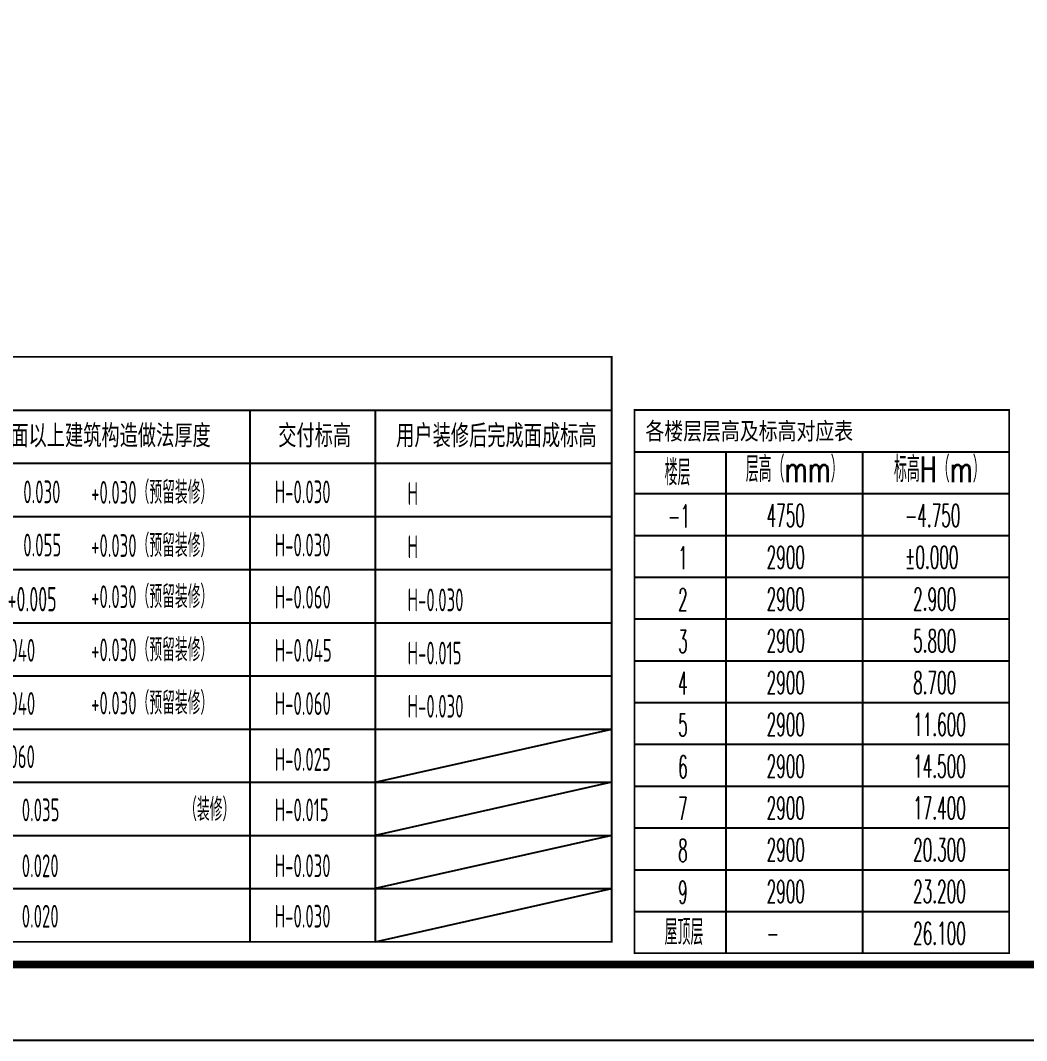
# Model space of a CAD drawing. Extents: x -518115 to 1124316, y -209821 to 1628073.
# Drawn here: x 875905 to 889155, y 642457 to 655886 of the extents above; entities that cross this region are included whole.
import ezdxf

# ---------------------------------------------------------------- set-up
doc = ezdxf.new("R2010")
doc.units = 0
doc.header["$LTSCALE"] = 1000
doc.header["$MEASUREMENT"] = 0
for name, color, linetype in [('C-Sheet-图框', 101, 'Continuous'), ('PUB_TEXT', 4, 'Continuous'), ('图框', 140, 'Continuous')]:
    doc.layers.add(name, color=color, linetype=linetype)
doc.layers.add('yichutu', color=7, linetype='Continuous', true_color=0xffffff, plot=False)
doc.styles.add('_TCH_DIM', font='SIMPLEX.shx', dxfattribs={"width": 0.7, "bigfont": 'GBCBIG.shx'})
doc.styles.add('宋体', font='', dxfattribs={"height": 50})
doc.styles.add('房间名称', font='TSSDENG', dxfattribs={"width": 0.8, "bigfont": 'HZTXT'})
doc.styles.get('宋体').set_extended_font_data('SimSun')

# ---------------------------------------------------------------- blocks, each defined once
blk = doc.blocks.new('yct-841-594-84100-59399.9999999999-100-1000.0')
at = {"layer": 'yichutu', "color": 7, "true_color": 0xffffff}
blk.add_lwpolyline([(0, 0), (0, 59400), (84100, 59400), (84100, 0)], close=True, dxfattribs=at)
blk = doc.blocks.new('A$C78D13F63')
at = {"layer": 'C-Sheet-图框', "color": 0}
for p, q in [((52360, 7300), (67578, 7300)), ((62812, 7300), (62812, 300)), ((64465, 7300), (64465, 300)), ((52360, 6600), (67578, 6600)), ((52360, 5900), (67578, 5900)), ((52360, 5200), (67578, 5200)), ((52360, 4500), (67578, 4500)), ((52360, 3800), (67578, 3800)), ((52360, 3100), (67578, 3100)), ((52360, 2400), (67578, 2400)), ((52360, 1700), (67578, 1700)), ((52360, 1000), (67578, 1000))]:
    blk.add_line(p, q, dxfattribs=at)
at = {"layer": 'C-Sheet-图框', "color": 0, "const_width": 24}
blk.add_lwpolyline([(52360, 300), (52360, 8000), (67578, 8000), (67578, 300), (52360, 300)], dxfattribs=at)
at = {"layer": 'PUB_TEXT', "color": 251, "true_color": 0x636466}
for p, q in [((64465, 2400), (67578, 3100)), ((67578, 2400), (64465, 1700)), ((67578, 1700), (64465, 1000)), ((64465, 300), (67578, 1000))]:
    blk.add_line(p, q, dxfattribs=at)
at = {"layer": 'PUB_TEXT', "style": '房间名称'}
for s, width, p in [('结构板面以上建筑构造做法厚度', 0.8, (58938, 6810)), ('交付标高', 0.8, (63186, 6810)), ('用户装修后完成面成标高', 0.8, (64739, 6810)), ('0.030', 0.56, (59829, 6073)), ('0.055', 0.56, (59829, 5373)), ('0.020~0.040', 0.56, (58894, 3987)), ('0.020~0.040', 0.56, (58894, 3287)), ('0.020~0.060', 0.56, (58894, 2587)), ('0.035', 0.56, (59809, 1887)), ('0.020', 0.56, (59809, 1151)), ('0.020', 0.56, (59809, 487))]:
    blk.add_text(s, height=300, dxfattribs=dict(at, width=width)).set_placement(p)
at = {"layer": 'PUB_TEXT', "color": 251, "true_color": 0x636466, "style": '房间名称', "width": 0.56}
for s, p in [('+0.030（预留装修）', (60723, 6066)), ('+0.030（预留装修）', (60723, 5366)), ('+0.030（预留装修）', (60723, 4693)), ('+0.030（预留装修）', (60723, 3993)), ('+0.030（预留装修）', (60723, 3293)), ('（装修）', (61948, 1893))]:
    blk.add_text(s, height=300, dxfattribs=at).set_placement(p)
at = {"layer": 'PUB_TEXT', "color": 2, "style": '房间名称', "width": 0.56}
for s, p in [('H-0.030', (63139, 6073)), ('H-0.030', (63139, 5373)), ('H-0.060', (63139, 4687)), ('H-0.045', (63139, 3987)), ('H-0.060', (63139, 3287)), ('H-0.025', (63139, 2551)), ('H-0.015', (63139, 1887)), ('H-0.030', (63139, 1151)), ('H-0.030', (63139, 487))]:
    blk.add_text(s, height=300, dxfattribs=at).set_placement(p)
at = {"layer": 'PUB_TEXT', "color": 4, "style": '房间名称', "width": 0.56}
for s, p in [('H', (64889, 6051)), ('H', (64889, 5351)), ('H-0.030', (64889, 4651)), ('H-0.015', (64889, 3951)), ('H-0.030', (64889, 3251))]:
    blk.add_text(s, height=300, dxfattribs=at).set_placement(p)
at = {"layer": 'PUB_TEXT', "color": 3, "style": '房间名称', "width": 0.56}
blk.add_text('+0.005', height=321.4, dxfattribs=at).set_placement((59623, 4650))
blk = doc.blocks.new('TK')
at = {"layer": '图框'}
blk.add_lwpolyline([(465375, 548714), (549475, 548714), (549475, 489314), (465375, 489314)], close=True, dxfattribs=at)
blk.add_lwpolyline([(465375, 548714), (549475, 548714), (549475, 489314), (465375, 489314)], close=True, dxfattribs=at)
at = {"layer": '图框', "const_width": 100}
blk.add_lwpolyline([(548475, 490314), (548475, 547714), (467875, 547714), (467875, 490314)], close=True, dxfattribs=at)

msp = doc.modelspace()

# ---------------------------------------------------------------- linework, layer by layer
at = {"layer": 'C-Sheet-图框', "color": 0}
for p, q in [((883992.4, 650207), (888925.3, 650207)), ((883992.4, 650207), (888925.3, 650207)), ((885193.6, 650207), (885193.6, 643607)), ((886995.6, 650207), (886995.6, 643607)), ((883992.4, 649657), (888925.3, 649657)), ((883992.4, 649107), (888925.3, 649107)), ((883992.4, 648557), (888925.3, 648557)), ((883992.4, 648007), (888925.3, 648007)), ((883992.4, 647457), (888925.3, 647457)), ((883992.4, 646907), (888925.3, 646907)), ((883992.4, 646357), (888925.3, 646357)), ((883992.4, 645807), (888925.3, 645807)), ((883992.4, 645257), (888925.3, 645257)), ((883992.4, 644707), (888925.3, 644707)), ((883992.4, 644157), (888925.3, 644157))]:
    msp.add_line(p, q, dxfattribs=at)
at = {"layer": 'C-Sheet-图框', "color": 0, "const_width": 24}
msp.add_lwpolyline([(883992.4, 643607), (888925.3, 643607), (888925.3, 650757), (883992.4, 650757), (883992.4, 643607)], dxfattribs=at)

# ---------------------------------------------------------------- block references
at = {"layer": 'yichutu'}
msp.add_blockref('yct-841-594-84100-59399.9999999999-100-1000.0', (813614.1, 642457), dxfattribs=at)

# ---------------------------------------------------------------- texts
at = {"layer": 'PUB_TEXT', "color": 2, "style": '宋体', "width": 0.8}
msp.add_text('各楼层层高及标高对应表', height=227.848, dxfattribs=at).set_placement((884136.3, 650366.7))
at = {"layer": 'PUB_TEXT', "style": '_TCH_DIM'}
for s, height, width, p in [('楼层', 337.59, 0.7, (884388.9, 649764.9)), ('层高（mm）', 337.59, 0.7, (885457.2, 649809.2)), ('标高H（m）', 337.59, 0.7, (887408.9, 649809.2)), ('-1', 297.5, 0.494118, (884433.3, 649212.3)), ('4750', 297.5, 0.494118, (885731.8, 649219.9)), ('-4.750', 297.5, 0.494118, (887552.5, 649219.9)), ('1', 297.5, 0.494118, (884566.1, 648662.3)), ('2900', 297.5, 0.494118, (885731.8, 648669.9)), ('%%P0.000', 297.5, 0.494118, (887552.5, 648669.9)), ('2', 297.5, 0.494118, (884566.1, 648112.3)), ('2900', 297.5, 0.494118, (885731.8, 648119.9)), ('2.900', 297.5, 0.494118, (887661.5, 648119.9)), ('3', 297.5, 0.494118, (884566.1, 647562.3)), ('2900', 297.5, 0.494118, (885731.8, 647569.9)), ('5.800', 297.5, 0.494118, (887661.5, 647569.9)), ('4', 297.5, 0.494118, (884566.1, 647012.3)), ('2900', 297.5, 0.494118, (885731.8, 647019.9)), ('8.700', 297.5, 0.494118, (887661.5, 647019.9)), ('5', 297.5, 0.494118, (884566.1, 646462.3)), ('2900', 297.5, 0.494118, (885731.8, 646469.9)), ('11.600', 297.5, 0.494118, (887661.5, 646469.9)), ('6', 297.5, 0.494118, (884566.1, 645912.3)), ('2900', 297.5, 0.494118, (885731.8, 645919.9)), ('14.500', 297.5, 0.494118, (887661.5, 645919.9)), ('7', 297.5, 0.494118, (884566.1, 645362.3)), ('2900', 297.5, 0.494118, (885731.8, 645369.9)), ('17.400', 297.5, 0.494118, (887661.5, 645369.9)), ('8', 297.5, 0.494118, (884566.1, 644812.3)), ('2900', 297.5, 0.494118, (885731.8, 644819.9)), ('20.300', 297.5, 0.494118, (887661.5, 644819.9)), ('9', 297.5, 0.494118, (884566.1, 644262.3)), ('2900', 297.5, 0.494118, (885731.8, 644269.9)), ('23.200', 297.5, 0.494118, (887661.5, 644269.9)), ('屋顶层', 337.59, 0.7, (884388.9, 643714.9)), ('26.100', 297.5, 0.494118, (887661.5, 643719.9)), ('-', 297.5, 0.494118, (885731.8, 643719.9))]:
    msp.add_text(s, height=height, dxfattribs=dict(at, width=width)).set_placement(p)

# ---------------------------------------------------------------- next in the draw order: block references
msp.add_blockref('A$C78D13F63', (816114.1, 643457))

# ---------------------------------------------------------------- next in the draw order: block references
msp.add_blockref('TK', (348239.1, 153143.3))

doc.saveas('drawing.dxf')
